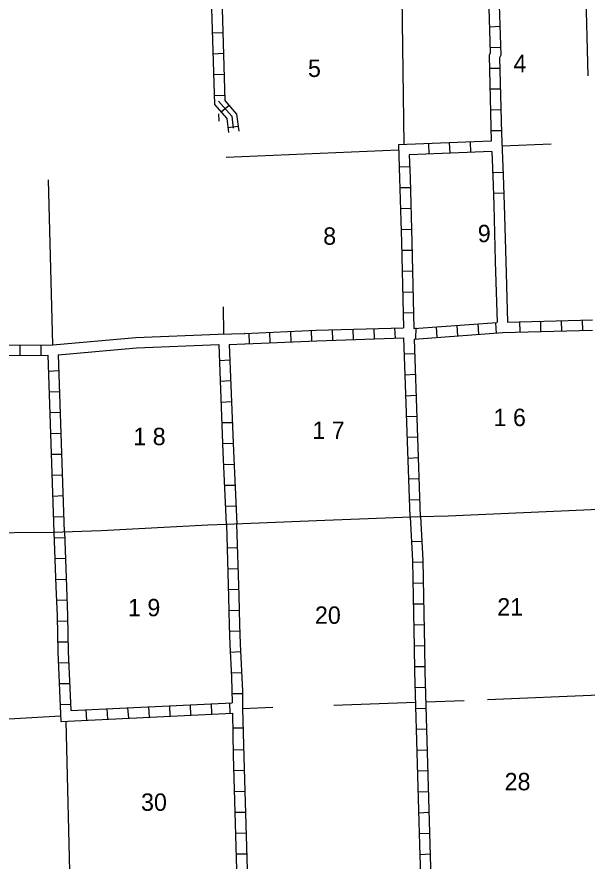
# Model space of a CAD drawing. Extents: x 2058110 to 2407976, y 16174948 to 16550910.
# Drawn here: x 2250619 to 2267014, y 16292459 to 16316742 of the extents above; entities that cross this region are included whole.
import ezdxf

# ---------------------------------------------------------------- set-up
doc = ezdxf.new("R2010")
doc.units = 0
for name, color, linetype in [('L10', 7, 'Continuous'), ('L11', 7, 'Continuous'), ('L13', 7, 'Continuous'), ('L14', 7, 'Continuous'), ('L4', 7, 'Continuous'), ('L8', 7, 'Continuous')]:
    doc.layers.add(name, color=color, linetype=linetype)

msp = doc.modelspace()

# ---------------------------------------------------------------- linework, layer by layer
at = {"layer": 'L10'}
for points in [[(2251649, 16307311), (2254040, 16307522), (2256409, 16307618)], [(2251807, 16307020), (2254056, 16307221), (2256421, 16307314)]]:
    msp.add_lwpolyline(points, dxfattribs=at)
at = {"layer": 'L11'}
for p, q in [((2264331, 16311327), (2264373, 16309713)), ((2264632, 16311337), (2264674, 16309713)), ((2264373, 16309703), (2264426, 16307955)), ((2264674, 16309718), (2264721, 16307960))]:
    msp.add_line(p, q, dxfattribs=at)
at = {"layer": 'L13'}
for p, q in [((2261750, 16313067), (2261696, 16317443)), ((2264570, 16313034), (2265980, 16313092)), ((2256633, 16312712), (2261595, 16312914)), ((2251651, 16307312), (2251532, 16312052)), ((2262376, 16297036), (2263478, 16297083)), ((2259735, 16296948), (2262076, 16297032)), ((2249468, 16296503), (2251874, 16296633))]:
    msp.add_line(p, q, dxfattribs=at)
for points in [[(2267040, 16315047), (2266981, 16317660)], [(2256419, 16313956), (2256422, 16313747)], [(2256548, 16308404), (2256564, 16307638)], [(2264147, 16297108), (2267365, 16297244)], [(2257108, 16296851), (2257979, 16296889)], [(2252024, 16296483), (2252150, 16291381), (2252324, 16286006), (2252456, 16280763), (2252577, 16276213)]]:
    msp.add_lwpolyline(points, dxfattribs=at)
at = {"layer": 'L4'}
for p, q in [((2262208, 16302369), (2263016, 16302395)), ((2263016, 16302395), (2267351, 16302585)), ((2256105, 16302131), (2256638, 16302147)), ((2256638, 16302147), (2259473, 16302263)), ((2259473, 16302263), (2262208, 16302369)), ((2251659, 16301920), (2253042, 16301973)), ((2253042, 16301973), (2256105, 16302131))]:
    msp.add_line(p, q, dxfattribs=at)
msp.add_lwpolyline([(2243479, 16301770), (2247182, 16301878), (2251659, 16301920)], dxfattribs=at)
at = {"layer": 'L8'}
for p, q in [((2256203, 16317424), (2256299, 16314223)), ((2256503, 16317433), (2256596, 16314339)), ((2256240, 16316284), (2256541, 16316294)), ((2264204, 16316456), (2264505, 16316472)), ((2264225, 16315864), (2264521, 16315870)), ((2256255, 16315684), (2256555, 16315694)), ((2264204, 16315268), (2264505, 16315268)), ((2256273, 16315084), (2256573, 16315094)), ((2264225, 16314671), (2264521, 16314671)), ((2256291, 16314484), (2256591, 16314495)), ((2256722, 16314193), (2256496, 16313998)), ((2264241, 16314069), (2264542, 16314080)), ((2256983, 16313590), (2256687, 16313552)), ((2264257, 16313473), (2264558, 16313478)), ((2264557, 16313395), (2264600, 16312190)), ((2264257, 16313172), (2261591, 16313061)), ((2262456, 16313098), (2262467, 16312797)), ((2263048, 16313119), (2263064, 16312818)), ((2263650, 16313145), (2263665, 16312844)), ((2261591, 16313061), (2261622, 16312094)), ((2264273, 16312871), (2261897, 16312770)), ((2264273, 16312871), (2264299, 16312168)), ((2261897, 16312770), (2261923, 16312110)), ((2261617, 16312427), (2261913, 16312438)), ((2261622, 16312105), (2261675, 16310262)), ((2261923, 16312105), (2261976, 16310262)), ((2264289, 16312269), (2264589, 16312279)), ((2264304, 16312168), (2264331, 16311327)), ((2264605, 16312190), (2264632, 16311337)), ((2261633, 16311830), (2261934, 16311836)), ((2264333, 16311672), (2264634, 16311677)), ((2261649, 16311229), (2261950, 16311239)), ((2261664, 16310627), (2261965, 16310637)), ((2261675, 16310262), (2261733, 16307802)), ((2261976, 16310262), (2262034, 16307781)), ((2261680, 16310030), (2261981, 16310035)), ((2261696, 16309428), (2261997, 16309439)), ((2261717, 16308826), (2262013, 16308837)), ((2261733, 16308230), (2262034, 16308235)), ((2264721, 16307960), (2267171, 16308029)), ((2265091, 16307680), (2265080, 16307976)), ((2265688, 16307686), (2265682, 16307987)), ((2266290, 16307701), (2266279, 16308002)), ((2266891, 16307723), (2266881, 16308018)), ((2259225, 16307728), (2261733, 16307802)), ((2259700, 16307443), (2259690, 16307744)), ((2260297, 16307464), (2260292, 16307760)), ((2260899, 16307480), (2260888, 16307781)), ((2261501, 16307496), (2261490, 16307797)), ((2262092, 16307496), (2262097, 16307797)), ((2262705, 16307522), (2262683, 16307818)), ((2263296, 16307569), (2263280, 16307870)), ((2263898, 16307612), (2263882, 16307913)), ((2264405, 16307638), (2264389, 16307939)), ((2256409, 16307618), (2257171, 16307638)), ((2257166, 16307638), (2259225, 16307728)), ((2257171, 16307638), (2257166, 16307638)), ((2257309, 16307348), (2257293, 16307643)), ((2257905, 16307369), (2257889, 16307670)), ((2258507, 16307395), (2258491, 16307696)), ((2259098, 16307422), (2259088, 16307723)), ((2259241, 16307427), (2261738, 16307506)), ((2261738, 16307506), (2261918, 16302357)), ((2264584, 16307665), (2267171, 16307728)), ((2249125, 16307295), (2251649, 16307311)), ((2250714, 16307005), (2250714, 16307306)), ((2251316, 16307010), (2251316, 16307311)), ((2251649, 16307311), (2251633, 16307311)), ((2256421, 16307314), (2256545, 16304218)), ((2256722, 16307321), (2257171, 16307337)), ((2256722, 16307321), (2256845, 16304249)), ((2257182, 16307337), (2259241, 16307427)), ((2262039, 16307469), (2262219, 16302369)), ((2249125, 16306994), (2251506, 16307010)), ((2251506, 16307010), (2251680, 16301920)), ((2251807, 16307020), (2251981, 16301932)), ((2261754, 16307047), (2262055, 16307063)), ((2256443, 16306862), (2256738, 16306878)), ((2251522, 16306556), (2251823, 16306572)), ((2256464, 16306260), (2256765, 16306281)), ((2261775, 16306445), (2262071, 16306461)), ((2251543, 16305954), (2251839, 16305970)), ((2261796, 16305843), (2262097, 16305864)), ((2256490, 16305663), (2256791, 16305679)), ((2251564, 16305362), (2251865, 16305368)), ((2256506, 16305072), (2256807, 16305077)), ((2261818, 16305252), (2262113, 16305262)), ((2251580, 16304761), (2251881, 16304771)), ((2261839, 16304655), (2262140, 16304660)), ((2256532, 16304470), (2256833, 16304481)), ((2251606, 16304164), (2251907, 16304169)), ((2256545, 16304218), (2256641, 16302147)), ((2256845, 16304249), (2256941, 16302159)), ((2256559, 16303868), (2256854, 16303879)), ((2261865, 16304053), (2262166, 16304064)), ((2251622, 16303562), (2251923, 16303573)), ((2261881, 16303451), (2262182, 16303462)), ((2256580, 16303272), (2256881, 16303277)), ((2251649, 16302960), (2251950, 16302971)), ((2256617, 16302670), (2256913, 16302680)), ((2261907, 16302854), (2262208, 16302860)), ((2251664, 16302363), (2251965, 16302369)), ((2256644, 16302147), (2256701, 16300055)), ((2256935, 16302159), (2256998, 16300086)), ((2251685, 16301920), (2251743, 16300357)), ((2251987, 16301932), (2252046, 16300349)), ((2251686, 16301759), (2251987, 16301770)), ((2261965, 16301656), (2262256, 16301661)), ((2256659, 16301471), (2256955, 16301476)), ((2251707, 16301160), (2252008, 16301170)), ((2261992, 16301054), (2262287, 16301064)), ((2256675, 16300869), (2256976, 16300880)), ((2251733, 16300563), (2252034, 16300568)), ((2262008, 16300452), (2262309, 16300463)), ((2251743, 16300357), (2251775, 16299502)), ((2252046, 16300349), (2252076, 16299523)), ((2256691, 16300272), (2256992, 16300278)), ((2251759, 16299961), (2252055, 16299972)), ((2256701, 16300055), (2256723, 16299243)), ((2256998, 16300086), (2257023, 16299264)), ((2262013, 16299855), (2262314, 16299861)), ((2256717, 16299671), (2257013, 16299681)), ((2251775, 16299364), (2252076, 16299370)), ((2256723, 16299243), (2256738, 16298694)), ((2257023, 16299264), (2257039, 16298710)), ((2262023, 16299253), (2262324, 16299264)), ((2256733, 16299069), (2257034, 16299079)), ((2251791, 16298762), (2252092, 16298768)), ((2262039, 16298652), (2262340, 16298662)), ((2256749, 16298472), (2257050, 16298488)), ((2251818, 16298160), (2252113, 16298171)), ((2262050, 16298055), (2262351, 16298060)), ((2256781, 16297870), (2257082, 16297886)), ((2251833, 16297564), (2252134, 16297569)), ((2262066, 16297453), (2262367, 16297463)), ((2256807, 16297279), (2257108, 16297279)), ((2251854, 16296962), (2252155, 16296978)), ((2252166, 16296793), (2256807, 16297014)), ((2252631, 16296513), (2252615, 16296814)), ((2253233, 16296545), (2253217, 16296846)), ((2253834, 16296571), (2253813, 16296872)), ((2254431, 16296603), (2254415, 16296893)), ((2255022, 16296629), (2255017, 16296930)), ((2255624, 16296656), (2255614, 16296951)), ((2256221, 16296687), (2256216, 16296988)), ((2256749, 16296703), (2256738, 16297004)), ((2257108, 16296851), (2257144, 16295446)), ((2262082, 16296851), (2262383, 16296862)), ((2251881, 16296476), (2256817, 16296713)), ((2256817, 16296713), (2256841, 16295508)), ((2256818, 16296297), (2257116, 16296293)), ((2262097, 16296254), (2262398, 16296260)), ((2256833, 16295663), (2257134, 16295668)), ((2262113, 16295652), (2262414, 16295663)), ((2256841, 16295508), (2256955, 16291560)), ((2257144, 16295446), (2257256, 16291576)), ((2256855, 16295061), (2257155, 16295072)), ((2262134, 16295056), (2262430, 16295061)), ((2256876, 16294464), (2257171, 16294470)), ((2262150, 16294454), (2262446, 16294464)), ((2256891, 16293862), (2257192, 16293868)), ((2262171, 16293852), (2262472, 16293862)), ((2256907, 16293261), (2257208, 16293271)), ((2262192, 16293255), (2262488, 16293261)), ((2256923, 16292664), (2257224, 16292669)), ((2262208, 16292653), (2262509, 16292669))]:
    msp.add_line(p, q, dxfattribs=at)
for points in [[(2264167, 16317656), (2264230, 16315706), (2264199, 16315627), (2264257, 16313172)], [(2264469, 16317665), (2264531, 16315637), (2264500, 16315563), (2264557, 16313395)], [(2256412, 16314322), (2256795, 16313882), (2256838, 16313546)], [(2256596, 16314339), (2256937, 16313946), (2257001, 16313456)], [(2256299, 16314223), (2256652, 16313818), (2256704, 16313417)], [(2262034, 16307781), (2264415, 16307955)], [(2262039, 16307469), (2264589, 16307665)], [(2261925, 16302358), (2261992, 16301096), (2262012, 16300065)], [(2262221, 16302369), (2262287, 16301112), (2262310, 16300064)], [(2262012, 16300065), (2262039, 16298630)], [(2262310, 16300064), (2262340, 16298630)], [(2251775, 16299512), (2251796, 16298472), (2251881, 16296476)], [(2252076, 16299512), (2252097, 16298488), (2252166, 16296793)], [(2256738, 16298694), (2256787, 16297747)], [(2257039, 16298710), (2257108, 16297347), (2257108, 16296846)], [(2262039, 16298630), (2262050, 16297912), (2262196, 16292930)], [(2262340, 16298630), (2262351, 16297912), (2262525, 16291946)], [(2256787, 16297747), (2256807, 16297014)], [(2262196, 16292930), (2262230, 16291758)]]:
    msp.add_lwpolyline(points, dxfattribs=at)

# ---------------------------------------------------------------- texts
at = {"layer": 'L14'}
for s, p in [('5', (2258988, 16315014)), ('4', (2264896, 16315152)), ('8', (2259426, 16310188)), ('9', (2263871, 16310262)), ('1 6', (2264325, 16304972)), ('1 7', (2259114, 16304602)), ('1 8', (2253966, 16304423)), ('1 9', (2253813, 16299502)), ('21', (2264431, 16299523)), ('20', (2259188, 16299285)), ('28', (2264642, 16294496)), ('30', (2254188, 16293905))]:
    msp.add_text(s, height=500, rotation=359.9999, dxfattribs=at).set_placement(p)

doc.saveas('drawing.dxf')
